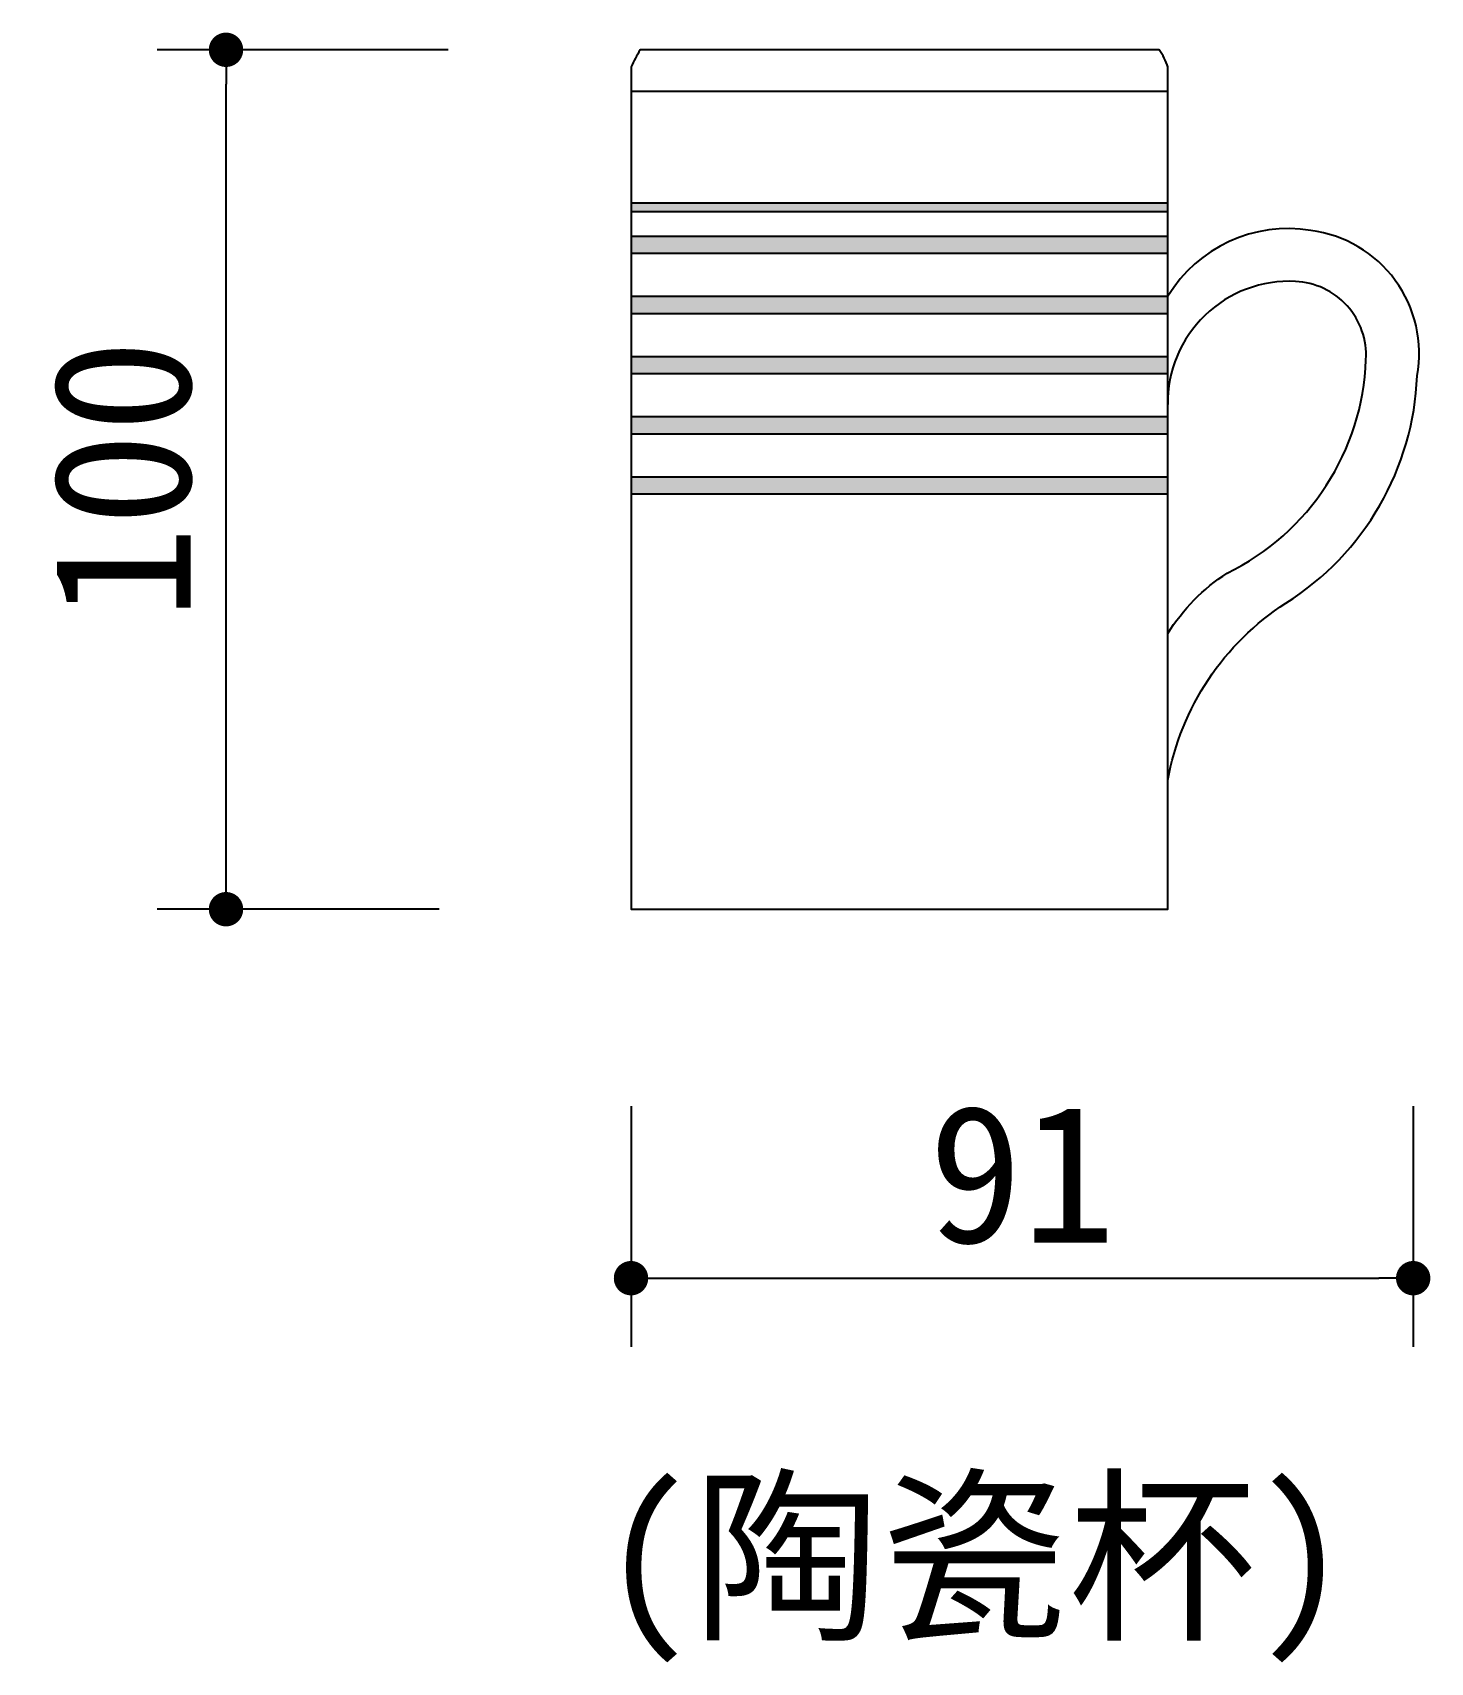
# Model space of a CAD drawing. Extents: x 394 to 557, y 1797 to 1987.
import ezdxf

# ---------------------------------------------------------------- set-up
doc = ezdxf.new("R2010")
doc.units = 0
doc.header["$MEASUREMENT"] = 0
doc.layers.get('0').update_dxf_attribs({"linetype": 'CONTINUOUS'})
doc.layers.get('DEFPOINTS').update_dxf_attribs({"linetype": 'CONTINUOUS'})
for name, color, linetype in [('3', 3, 'CONTINUOUS'), ('7', 7, 'CONTINUOUS'), ('BH', 3, 'CONTINUOUS'), ('DIM', 3, 'CONTINUOUS'), ('TEXT', 3, 'CONTINUOUS')]:
    doc.layers.add(name, color=color, linetype=linetype)
doc.styles.add('HZ', font='SIMFANG0.TTF')
doc.dimstyles.new('BOOK', dxfattribs={"dimscale": 8, "dimtxt": 2, "dimasz": 0.5, "dimexe": 1, "dimexo": 1, "dimgap": 0.5, "dimtad": 1, "dimdec": 0, "dimtxsty": 'HZ', "dimblk1": 'DOT', "dimblk2": 'DOT', "dimsah": 1, "dimcen": 0, "dimazin": 3, "dimtfac": 0.5, "dimtdec": 0, "dimtmove": 0, "dimatfit": 3, "dimtolj": 1, "dimtzin": 0})

# ---------------------------------------------------------------- blocks, each defined once
blk = doc.blocks.new('_DOT')
at = {"color": 0, "linetype": 'BYBLOCK'}
blk.add_line((-0.5, 0), (-1, 0), dxfattribs=at)
at = {"color": 0, "linetype": 'BYBLOCK', "const_width": 0.5}
blk.add_lwpolyline([(-0.25, 0, 1), (0.25, 0, 1)], format="xyb", close=True, dxfattribs=at)
blk = doc.blocks.new('*D0')
at = {"color": 0, "linetype": 'BYBLOCK'}
for p, q in [((1367.26, 2043.02), (1367.26, 2015.02)), ((1458.26, 2043.02), (1458.26, 2015.02)), ((1371.26, 2023.02), (1454.26, 2023.02))]:
    blk.add_line(p, q, dxfattribs=at)
at = {"layer": 'DEFPOINTS', "color": 0, "linetype": 'BYBLOCK'}
for p in [(1367.26, 2051.02), (1458.26, 2051.02), (1458.26, 2023.02)]:
    blk.add_point(p, dxfattribs=at)
at = {"color": 0, "linetype": 'BYBLOCK', "xscale": 4, "yscale": 4, "zscale": 4, "rotation": 180}
blk.add_blockref('_DOT', (1367.26, 2023.02), dxfattribs=at)
at = {"color": 0, "linetype": 'BYBLOCK', "xscale": 4, "yscale": 4, "zscale": 4}
blk.add_blockref('_DOT', (1458.26, 2023.02), dxfattribs=at)
at = {"color": 0, "linetype": 'BYBLOCK', "insert": (1412.76, 2035.02), "char_height": 16, "attachment_point": 5, "style": 'HZ'}
blk.add_mtext('\\A1;91', dxfattribs=at)
blk = doc.blocks.new('*D2')
at = {"color": 0, "linetype": 'BYBLOCK'}
for p, q in [((457.18, 1984.66), (423.33, 1984.66)), ((431.33, 1888.66), (431.33, 1980.66)), ((456.11, 1884.66), (423.33, 1884.66))]:
    blk.add_line(p, q, dxfattribs=at)
at = {"layer": 'DEFPOINTS', "color": 0, "linetype": 'BYBLOCK'}
for p in [(431.33, 1984.66), (465.18, 1984.66), (464.11, 1884.66)]:
    blk.add_point(p, dxfattribs=at)
at = {"color": 0, "linetype": 'BYBLOCK', "xscale": 4, "yscale": 4, "zscale": 4}
for p, rotation in [((431.33, 1984.66), 90), ((431.33, 1884.66), 270)]:
    blk.add_blockref('_DOT', p, dxfattribs=dict(at, rotation=rotation))
at = {"color": 0, "linetype": 'BYBLOCK', "insert": (419.33, 1934.66), "char_height": 16, "attachment_point": 5, "rotation": 90, "style": 'HZ'}
blk.add_mtext('\\A1;100', dxfattribs=at)

msp = doc.modelspace()

# ---------------------------------------------------------------- hatches: boundary and pattern name
at = {"layer": 'BH'}
h = msp.add_hatch(color=256, dxfattribs=at)
h.paths.add_polyline_path([(526.56, 1966.84), (464.11, 1966.84), (464.11, 1965.84), (526.56, 1965.84)])
h.paths.add_polyline_path([(526.56, 1962.98), (464.11, 1962.98), (464.11, 1960.98), (526.56, 1960.98)])
h.paths.add_polyline_path([(526.56, 1955.98), (464.11, 1955.98), (464.11, 1953.98), (526.56, 1953.98)])
h.paths.add_polyline_path([(526.56, 1948.98), (464.11, 1948.98), (464.11, 1946.98), (526.56, 1946.98)])
h.paths.add_polyline_path([(526.56, 1941.98), (464.11, 1941.98), (464.11, 1939.98), (526.56, 1939.98)])
h.paths.add_polyline_path([(526.56, 1934.98), (464.11, 1934.98), (464.11, 1932.98), (526.56, 1932.98)])

# ---------------------------------------------------------------- linework, layer by layer
at = {"layer": '3'}
for p, q in [((464.11, 1979.86), (526.56, 1979.86)), ((464.11, 1966.84), (526.56, 1966.84)), ((464.11, 1965.84), (526.56, 1965.84)), ((464.11, 1962.98), (526.56, 1962.98)), ((464.11, 1960.98), (526.56, 1960.98)), ((464.11, 1955.98), (526.56, 1955.98)), ((464.11, 1953.98), (526.56, 1953.98)), ((464.11, 1948.98), (526.56, 1948.98)), ((464.11, 1946.98), (526.56, 1946.98)), ((464.11, 1941.98), (526.56, 1941.98)), ((464.11, 1939.98), (526.56, 1939.98)), ((464.11, 1934.98), (526.56, 1934.98)), ((464.11, 1932.98), (526.56, 1932.98))]:
    msp.add_line(p, q, dxfattribs=at)
at = {"layer": '7'}
msp.add_lwpolyline([(464.11, 1982.66), (464.11, 1884.66), (526.56, 1884.66), (526.56, 1982.66, 0.087465), (525.56, 1984.66), (465.18, 1984.66, 0.020606)], format="xyb", close=True, dxfattribs=at)
for points in [[(526.56, 1899.66, -0.207693), (540.3, 1920.28, 0.247076), (555.57, 1946.72, 0.430255), (543.21, 1963.63, 0.306605), (526.56, 1955.98, 0.306605)], [(526.56, 1916.73, -0.112905), (533.47, 1923.77, 0.277248), (549.62, 1948.6, 0.418866), (541.41, 1957.7, 0.433755), (526.56, 1943.38, 0.433755)]]:
    msp.add_lwpolyline(points, format="xyb", dxfattribs=at)

# ---------------------------------------------------------------- texts
at = {"layer": 'TEXT', "linetype": 'BYBLOCK', "style": 'HZ'}
msp.add_text('(陶瓷杯)', height=16, dxfattribs=at).set_placement((460.46, 1801.29))

# ---------------------------------------------------------------- dimensions: what is measured, and where the dimension line sits
at = {"layer": '3'}
dim = msp.add_linear_dim(base=(416.99, 1984.66), p1=(449.77, 1884.66), p2=(450.85, 1984.66), angle=90, dimstyle='BOOK', dxfattribs=at)
dim.commit()
dim.dimension.update_dxf_attribs({"geometry": '*D2', "text_midpoint": (404.99, 1934.66), "insert": (-14.34, 0)})
at = {"layer": 'DIM'}
dim = msp.add_linear_dim(base=(555.11, 1841.73), p1=(464.11, 1869.73), p2=(555.11, 1869.73), dimstyle='BOOK', dxfattribs=at)
dim.commit()
dim.dimension.update_dxf_attribs({"geometry": '*D0', "text_midpoint": (509.61, 1853.73), "insert": (-903.15, -181.29)})

doc.saveas('drawing.dxf')
